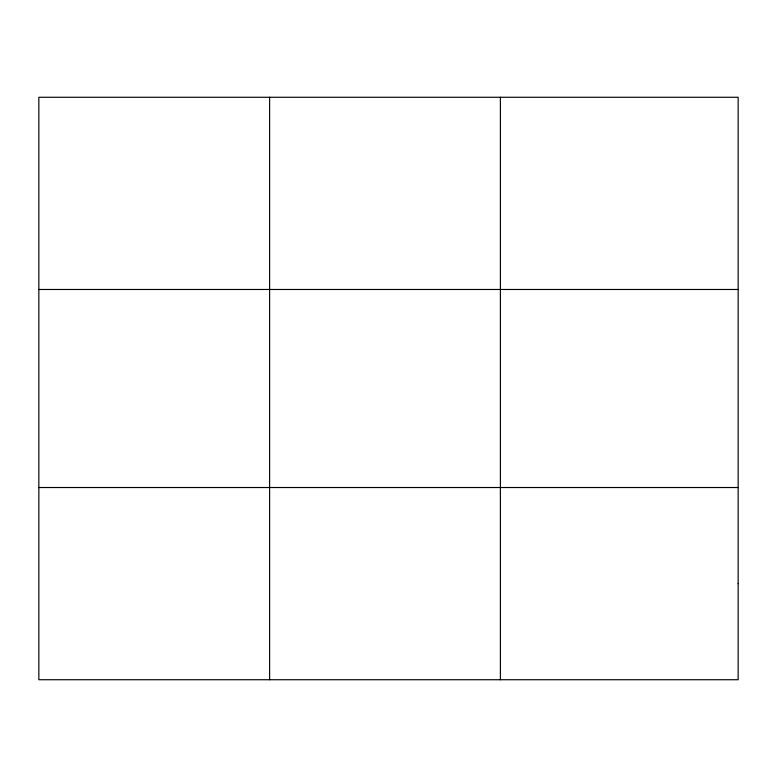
<?xml version="1.0" encoding="UTF-8"?>
<svg xmlns="http://www.w3.org/2000/svg" width="777" height="777" viewBox="0 0 777 777"><rect width="100%" height="100%" fill="white"/><g stroke="black" fill="none" stroke-linecap="round" stroke-linejoin="round"><path stroke-width="1.17" d="M269.619 97.271L269.619 679.729M500.388 97.271L500.388 679.729M38.85 289.481L738.15 289.481M38.85 487.519L738.15 487.519M738.15 583.624L738.15 679.729L38.85 679.729L38.85 97.271L738.15 97.271L738.15 583.624"/></g></svg>
